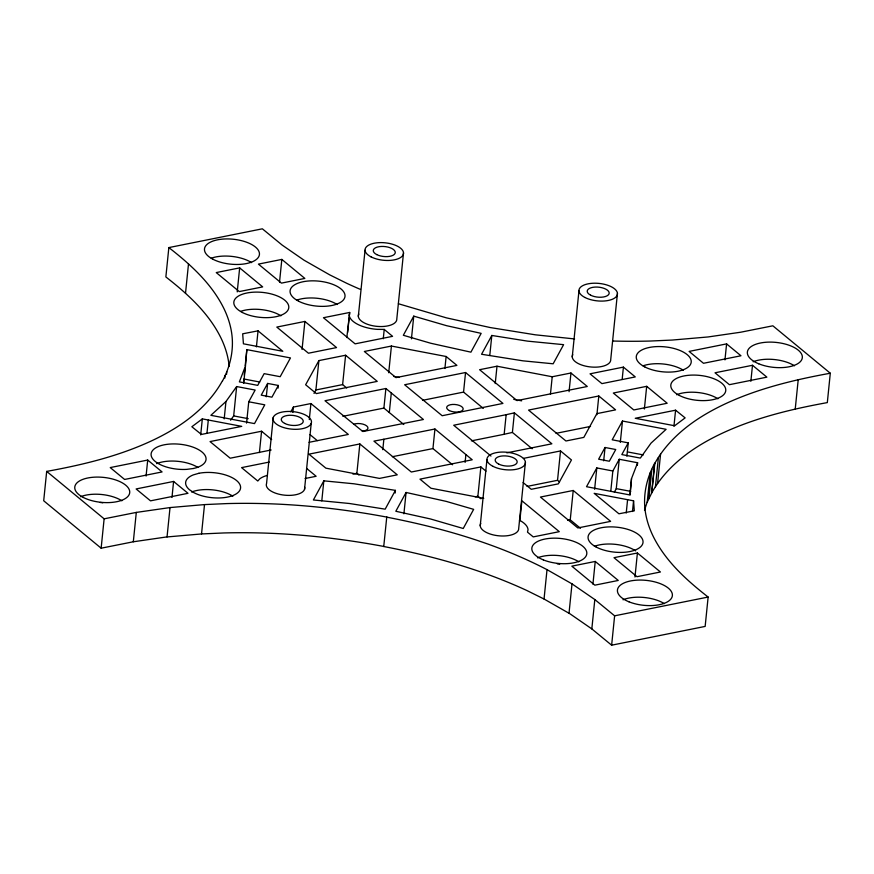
<?xml version="1.0" encoding="UTF-8"?>
<svg xmlns="http://www.w3.org/2000/svg" width="874" height="874" viewBox="0 0 874 874"><rect width="100%" height="100%" fill="white"/><g stroke="black" fill="none" stroke-linecap="round" stroke-linejoin="round"><path stroke-width="1.31" d="M633.563 500.824L634.306 510.82L618.934 513.792L594.167 493.34L633.563 500.824L632.481 511.509M243.54 382.79L243.857 378.999L259.72 382.014M245.463 366.042L246.839 349.633L290.463 357.925L280.183 376.694L264.145 373.646L257.721 385.368L239.367 381.883L245.463 366.042L243.693 383.391M637.616 462.75L631.52 478.591L630.143 495.001L586.52 486.709L596.8 467.94L612.838 470.988L619.262 459.265L637.616 462.75L637.343 465.416M229.032 366.501L228.715 362.634A335.092 152.131 5.8 0 0 220.74 337.528C208.427 312.706 187.375 293.719 165.863 276.949L168.846 247.582C190.357 264.352 211.41 283.34 223.722 308.161A335.092 152.131 5.8 0 1 231.697 333.267C234.112 349.775 230.266 366.676 222.357 381.25L222.204 381.217C212.688 398.347 198.398 412.309 182.393 423.42A335.092 152.131 5.8 0 1 151.115 441.064C118.056 456.37 82.385 464.924 46.683 471.403L43.7 500.769L101.144 548.195L133.318 541.782L165.962 537.04L201.533 533.948L223.853 532.954A335.092 152.131 5.8 0 1 277.298 533.599C313.034 535.423 348.617 539.848 383.773 546.447L383.741 546.512C417.346 552.98 450.613 561.392 482.94 572.71A335.092 152.131 5.8 0 1 527 590.584L544.043 599.018L569.99 613.821L591.829 628.909L611.636 645.187L705.154 626.418L708.137 597.051C686.625 580.281 665.573 561.294 653.26 536.472A335.092 152.131 5.8 0 1 645.285 511.366C642.871 494.859 646.716 477.958 654.626 463.384L654.779 463.417C664.295 446.286 678.585 432.324 694.59 421.213A335.092 152.131 5.8 0 1 725.868 403.57C758.927 388.264 794.597 379.709 830.3 373.231L827.317 402.597C791.615 409.076 755.944 417.63 722.885 432.936A335.092 152.131 5.8 0 0 691.607 450.58C675.602 461.691 661.312 475.653 651.796 492.783L646.891 502.867L644.509 510.274M101.144 548.195L104.126 518.828L46.683 471.403M133.318 541.782L136.3 512.415L170.026 507.565L204.516 504.593L226.836 503.588A335.092 152.131 5.8 0 1 280.281 504.232C316.017 506.057 351.599 510.482 386.756 517.08L383.741 546.512M146.078 476.068L147.706 460.052L110.222 467.579L124.611 479.455L162.094 471.938L147.706 460.052M185.517 293.249L188.5 263.882M167.043 536.931L170.026 507.565M171.97 497.459L173.598 481.443L136.115 488.959L150.514 500.846L187.997 493.318L173.598 481.443M200.703 434.902L202.331 418.886L241.737 426.359L201.402 434.444L191.854 426.752L202.331 418.886M206.952 433.362L208.307 420.012M201.533 533.948L204.516 504.593M224.847 378.027L225.121 375.35M226.519 374.465L226.792 371.789M224.192 418.875L225.951 401.527L236.657 386.548L255.153 390.055L248.74 401.778L246.566 423.125M237.225 291.905L239.662 267.881L216.239 272.579L239.257 291.588L262.692 286.891L239.662 267.881M230.616 420.197L233.675 415.915L236.657 386.548M244.261 374.99L244.939 368.325M245.212 365.649L246.839 349.633M256.421 346.858L258.048 330.842L242.677 333.813L243.42 343.81L282.815 351.293L258.048 330.842M259.414 452.59L261.577 431.232L210.033 441.578L230.19 458.205L271.148 449.99M266.286 396.774L267.641 383.424L278.336 385.456L278.063 388.132M279.527 282.105L281.832 259.414L258.409 264.112L281.428 283.121L304.862 278.424L281.832 259.414M273.278 417.368L266.57 483.442A19.326 8.773 5.8 0 0 284.815 495.197A19.326 8.773 5.8 0 0 304.698 487.179M292.866 412.408L293.413 407.066L310.926 403.548L348.333 434.444L309.046 442.32M302.054 349.469L304.895 321.435L276.785 327.084L308.446 353.216L336.556 347.579L304.895 321.435M309.298 419.564L310.926 403.548M304.513 489.462L311.22 423.387A19.326 8.773 5.8 0 0 285.569 411.578A19.326 8.773 5.8 0 0 279.964 426.173A19.326 8.773 5.8 0 0 311.22 423.387M314.017 393.42L315.907 389.968L318.89 360.601L345.601 355.237L377.262 381.381L316.344 393.606L305.638 384.768L318.89 360.601M321.796 500.868L323.828 480.842L354.036 483.803L395.419 490.369L395.146 493.034M346.825 337.55L349.687 312.455L323.446 317.721L355.106 343.853L392.59 336.337L384.221 329.422L377.371 329.367A27.607 12.531 5.8 0 1 349.13 314.858M347.655 332.47L349.152 317.786M349.425 315.121L349.687 312.455M346.705 387.98L342.619 384.604L345.601 355.237M358.329 316.301L365.037 250.226M358.941 475.03L356.865 473.315L359.848 443.948L308.915 454.163L325.871 468.158L379.491 478.406L397.266 474.833L359.848 443.948M383.271 338.762L384.221 329.422M403.821 424.524L383.904 408.082L385.893 388.504L324.986 400.729L362.863 431.527L423.42 419.498L385.893 388.504M388.712 372.739L391.421 346.049L446.133 356.494L456.916 365.398L395.998 377.623L364.338 351.479L391.421 346.049M382.801 449.684L383.861 439.251L434.935 429.003L472.233 459.79L411.315 472.015L373.908 441.13L383.861 439.251M403.515 252.848L396.807 318.923A19.326 8.773 5.8 0 1 375.569 326.21A19.326 8.773 5.8 0 1 358.843 314.061M389.312 412.55L391.301 392.972M411.446 338.828L413.752 316.137L446.559 325.685L481.159 333.365L470.911 352.167L430.806 343.264L403.34 335.277L413.752 316.137M403.908 513.825L406.071 492.466L446.177 501.37L473.642 509.356L463.242 528.497L430.423 518.948L395.824 511.268L406.071 492.466M452.557 464.771L432.947 448.581L434.935 429.003M444.91 368.511L446.133 356.494M483.3 408.398L463.559 392.098L465.547 372.521L404.629 384.746L442.168 415.729L502.954 403.417L465.547 372.521M465.099 462.39L465.897 454.567M489.779 355.489L491.811 335.463L527.514 341.133L563.599 344.662L553.155 363.792L522.947 360.831L481.563 354.265L491.811 335.463M480.951 498.814L477.881 496.29L480.864 466.924L419.957 479.138L430.969 488.238L483.737 498.322M480.23 525.755L486.938 459.68M495.23 383.566L497 366.217L552.215 376.76L570.962 373.001L587.295 386.494L517.015 400.587L479.597 369.702L497 366.217M471.37 440.867L504.167 434.28L506.155 414.702L514.393 412.856L551.887 443.806L506.865 452.841M532.19 448.766L512.404 432.433L514.393 412.856M525.416 462.302L518.708 528.377A19.326 8.773 5.8 0 1 497.481 535.664A19.326 8.773 5.8 0 1 480.755 523.515M519.844 520.806L521.876 500.78L559.294 531.665L533.238 536.898L527.481 532.146L528.038 529.731A27.607 12.531 5.8 0 0 519.462 520.249M550.456 394.108L552.215 376.76M544.043 599.018L547.026 569.651C496.88 543.595 442.015 527.863 386.723 517.146L386.756 517.08M559.524 481.945L557.536 480.307L560.518 450.94L523.439 458.38M572.251 356.92L578.959 290.845M569.061 391.683L570.962 373.001M580.456 528.267L570.241 519.844L573.224 490.478L540.427 497.055L577.845 527.951L610.642 521.363L573.224 490.478M569.018 613.231L572 583.865L547.026 569.651M596.909 414.68L598.81 395.998L528.53 410.092L565.937 440.988L583.832 437.393L596.866 413.631L615.613 409.862L598.81 395.998M594.626 489.287L596.8 467.94M617.437 293.456L610.729 359.531A19.326 8.773 5.8 0 1 589.502 366.829A19.326 8.773 5.8 0 1 572.776 354.669M603.694 460.827L605.048 447.488L615.744 449.52L609.331 461.232L598.624 459.2L605.048 447.488M592.933 584.138L595.238 561.447L571.814 566.155L594.833 585.165L618.268 580.456L595.238 561.447M591.829 628.909L594.812 599.542L572 583.865M610.806 491.013L612.838 470.988M622.19 379.13L623.413 367.113L590.026 373.821L601.902 383.62L635.289 376.923L623.413 367.113M620.311 442.397L622.485 421.039L666.119 429.309L651.032 443.118L640.325 458.085L621.829 454.578L628.242 442.867L612.204 439.808L622.485 421.039M614.346 492.149L616.279 488.632L619.262 459.265M626.887 456.206L628.242 442.867M611.636 645.187L614.619 615.82L594.812 599.542M626.232 513.038L627.587 499.688M629.892 494.608L631.52 478.591M644.378 409.021L646.684 386.33L613.297 393.027L633.803 409.961L667.19 403.253L646.684 386.33M634.972 577.015L637.408 552.991L613.985 557.688L637.004 576.698L660.438 572L637.408 552.991M647.197 502.233L650.18 472.867M648.869 498.672L651.851 469.305M651.643 492.75L654.626 463.384M651.796 492.783L654.779 463.417M655.413 486.982L658.395 457.615M657.576 483.508L660.558 454.141M673.952 426.206L675.58 410.19L635.245 418.275L674.652 425.758L685.129 417.881L675.58 410.19M724.961 359.902L726.589 343.886L689.105 351.414L703.494 363.289L740.977 355.773L726.589 343.886M750.864 381.293L752.492 365.277L715.008 372.794L729.397 384.68L766.88 377.153L752.492 365.277M795.231 409.087L798.213 379.72M395.419 490.369L385.172 509.171L349.469 503.5L313.384 499.972L323.828 480.842M267.641 383.424L261.228 395.146L271.923 397.178L278.336 385.456M290.791 411.84L293.413 407.066M225.951 401.527L210.863 415.325L254.498 423.595L264.778 404.826L248.74 401.778M504.167 434.28L512.404 432.433M168.846 247.582L262.364 228.813L282.171 245.091L304.01 260.179L329.727 274.862L347 283.416A335.092 152.131 5.8 0 0 360.492 289.425M315.907 389.968L342.619 384.604M342.859 416.319L383.904 408.082M422.503 400.336L463.559 392.098M269.334 462.051L241.574 467.623L257.797 481.017L259.786 478.81A27.607 12.531 5.8 0 1 267.204 475.423M506.155 414.702L453.682 425.234L490.969 456.031M392.35 456.72L432.947 448.581M305.037 478.515L316.148 476.286L306.719 468.508M352.954 474.101L356.865 473.315M556.039 433.34L590.518 426.425M475.238 496.814L477.881 496.29M527.077 486.414L557.536 480.307M567.619 520.369L570.241 519.844M614.619 615.82L708.137 597.051M104.126 518.828L136.3 512.415M574.589 338.937L535.292 334.808L490.227 327.553L446.472 317.874L398.413 303.748M233.675 415.915L248.205 418.668M616.279 488.632L630.7 491.363M393.781 376.432L399.112 377.448M513.737 399.342L521.625 400.849M627.434 451.902L643.297 454.917M830.3 373.231L772.856 325.805L740.682 332.218L708.038 336.96L672.15 340.062L650.147 341.046A335.092 152.131 5.8 0 1 612.761 341.024M560.518 450.94L571.454 459.964L558.355 483.857L531.261 489.298L523.1 482.546M480.864 466.924L485.977 471.141M310.019 434.629L317.295 440.638M261.577 431.232L271.65 439.556M557.339 563.894A9.111 4.141 5.8 0 1 559.699 564.2M100.281 502.484A9.658 4.392 5.8 0 1 102.782 502.812M537.51 557.852A27.607 12.531 5.8 0 1 578.828 561.785M594.407 546.305A27.607 12.531 5.8 0 1 635.66 550.893M623.02 599.783A27.607 12.531 5.8 0 1 664.338 603.65M676.585 394.72A27.607 12.531 5.8 0 1 717.904 398.762M643.067 365.824A27.607 12.531 5.8 0 1 683.359 370.248M753.137 361.76A27.607 12.531 5.8 0 1 794.455 365.791M240.623 311.373A27.607 12.531 5.8 0 1 280.925 315.809M296.843 300.088A27.607 12.531 5.8 0 1 337.146 304.523M211.268 258.191A27.607 12.531 5.8 0 1 251.57 262.615M80.55 496.716A27.607 12.531 5.8 0 1 121.857 500.769M191.559 492.018A27.607 12.531 5.8 0 1 232.866 496.214M156.654 463.646A27.607 12.531 5.8 0 1 197.983 467.481M353.577 424.338A8.281 3.758 5.8 0 1 366.632 425.846A8.281 3.758 5.8 0 1 362.273 431.144M198.911 473.282L193.307 474.888A27.607 12.531 5.8 0 0 189.56 489.811L194.039 492.739A27.607 12.531 5.8 0 0 231.173 496.148A27.607 12.531 5.8 0 0 235.325 479.586A27.607 12.531 5.8 0 0 198.911 473.282M193.23 468.519L186.719 469.371A27.607 12.531 5.8 0 1 151.333 452.798A27.607 12.531 5.8 0 1 193.46 447.313A27.607 12.531 5.8 0 1 193.23 468.519M628.985 601.815A27.607 12.531 5.8 0 0 672.281 596.221A27.607 12.531 5.8 0 0 633.453 580.478A27.607 12.531 5.8 0 0 628.985 601.815M543.322 559.884A27.607 12.531 5.8 0 0 586.694 554.367A27.607 12.531 5.8 0 0 547.965 538.559A27.607 12.531 5.8 0 0 543.322 559.884M596.079 546.971A27.607 12.531 5.8 0 0 642.095 545.07A27.607 12.531 5.8 0 0 608.49 526.924A27.607 12.531 5.8 0 0 596.079 546.971M758.73 363.781A27.607 12.531 5.8 0 0 802.201 358.373A27.607 12.531 5.8 0 0 763.625 342.488A27.607 12.531 5.8 0 0 758.73 363.781M679.382 395.463A27.607 12.531 5.8 0 0 725.027 392.918A27.607 12.531 5.8 0 0 690.46 375.154A27.607 12.531 5.8 0 0 679.382 395.463M644.848 366.949A27.607 12.531 5.8 0 0 690.493 364.403A27.607 12.531 5.8 0 0 655.915 346.639A27.607 12.531 5.8 0 0 644.848 366.949M242.404 312.499A27.607 12.531 5.8 0 0 288.049 309.964A27.607 12.531 5.8 0 0 253.471 292.189A27.607 12.531 5.8 0 0 242.404 312.499M298.635 301.213A27.607 12.531 5.8 0 0 344.28 298.679A27.607 12.531 5.8 0 0 309.702 280.915A27.607 12.531 5.8 0 0 298.635 301.213M213.059 259.316A27.607 12.531 5.8 0 0 258.704 256.781A27.607 12.531 5.8 0 0 224.126 239.006A27.607 12.531 5.8 0 0 213.059 259.316M83.347 497.47A27.607 12.531 5.8 0 0 128.991 494.924A27.607 12.531 5.8 0 0 94.414 477.16A27.607 12.531 5.8 0 0 83.347 497.47M449.389 410.605A8.281 3.758 5.8 0 0 462.991 409.688A8.281 3.758 5.8 0 0 452.393 404.454A8.281 3.758 5.8 0 0 449.389 410.605M498.617 464.039A11.045 5.015 5.8 0 0 516.873 463.023A11.045 5.015 5.8 0 0 503.042 455.911A11.045 5.015 5.8 0 0 498.617 464.039M492.947 466.323A19.326 8.773 5.8 0 0 524.903 464.542A19.326 8.773 5.8 0 0 500.693 452.109A19.326 8.773 5.8 0 0 492.947 466.323M284.695 423.42A11.045 5.015 5.8 0 0 302.95 422.404A11.045 5.015 5.8 0 0 289.119 415.303A11.045 5.015 5.8 0 0 284.695 423.42M376.716 254.585A11.045 5.015 5.8 0 0 394.972 253.569A11.045 5.015 5.8 0 0 381.14 246.457A11.045 5.015 5.8 0 0 376.716 254.585M371.046 256.869A19.326 8.773 5.8 0 0 402.99 255.088A19.326 8.773 5.8 0 0 378.792 242.655A19.326 8.773 5.8 0 0 371.046 256.869M584.968 297.488A19.326 8.773 5.8 0 0 616.924 295.707A19.326 8.773 5.8 0 0 592.714 283.263A19.326 8.773 5.8 0 0 584.968 297.488M590.638 295.193A11.045 5.015 5.8 0 0 608.894 294.177A11.045 5.015 5.8 0 0 595.063 287.076A11.045 5.015 5.8 0 0 590.638 295.193"/></g></svg>
